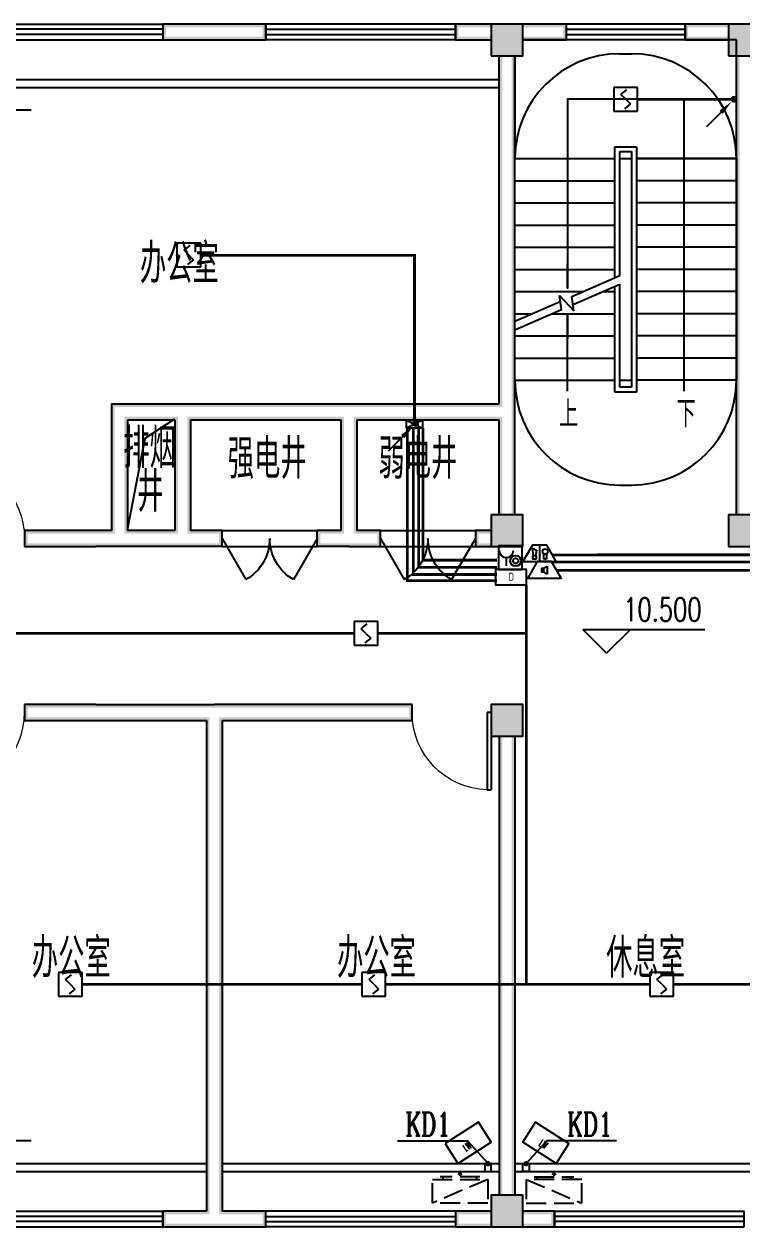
# Model space of a CAD drawing. Extents: x 6250600 to 6678662, y -692028 to -290561.
# Drawn here: x 6563897 to 6572973, y -542447 to -527247 of the extents above; entities that cross this region are included whole.
import ezdxf
from ezdxf.enums import TextEntityAlignment as Align

# ---------------------------------------------------------------- set-up
doc = ezdxf.new("R2010")
doc.units = 0
doc.header["$LTSCALE"] = 1000
doc.header["$MEASUREMENT"] = 0
doc.linetypes.add('DASH', pattern=[0.35, 0.25, -0.1])
doc.layers.get('0').update_dxf_attribs({"linetype": 'CONTINUOUS'})
for name, color, linetype in [('EQUIP-消防', 3, 'CONTINUOUS'), ('LWIRE', 4, 'CONTINUOUS'), ('PUB_HATCH', 8, 'CONTINUOUS'), ('WIRE-消防', 5, 'CONTINUOUS'), ('WIRE-照明', 1, 'CONTINUOUS'), ('建筑底图', 251, 'CONTINUOUS')]:
    doc.layers.add(name, color=color, linetype=linetype)
doc.styles.add('_TCH_DIM', font='SIMPLEX', dxfattribs={"bigfont": 'GBCBIG'})
doc.styles.add('_TCH_LABEL', font='COMPLEX', dxfattribs={"bigfont": 'GBCBIG'})
doc.styles.add('DIM_FONT', font='SIMPLEX', dxfattribs={"width": 0.7, "bigfont": 'GBCBIG'})
doc.styles.add('schuco', font='sceie.shx', dxfattribs={"width": 0.7, "bigfont": 'sceic.shx'})
doc.styles.get("Standard").update_dxf_attribs({"font": 'GBENOR', "bigfont": 'GBCBIG'})
doc.styles.add('TG_LINETYPE', font='SIMPLEX', dxfattribs={"width": 0.8, "height": 3, "bigfont": 'HZTXT'})
doc.linetypes.add('TG_C', pattern='A,2,-0.4,["C",TG_LINETYPE,S=0.1,R=0,X=-0.27,Y=-0.15],0', length=2.4)
doc.linetypes.add('TG_F', pattern='A,2,-0.4,["F",TG_LINETYPE,S=0.1,R=0,X=-0.28,Y=-0.15],0', length=2.4)

# ---------------------------------------------------------------- blocks, each defined once
blk = doc.blocks.new('$Equip$00002649')
for p, q in [((-0.5, 0.5), (-0.5, -0.5)), ((0.5, 0.5), (-0.5, 0.5)), ((-0.2, 0.2), (0.05, 0.4)), ((0, 0), (-0.2, 0.2)), ((0, 0), (0.2, -0.2)), ((0.5, -0.5), (0.5, 0.5)), ((-0.5, -0.5), (0.5, -0.5)), ((0.2, -0.2), (-0.05, -0.4))]:
    blk.add_line(p, q)
at = {"const_width": 0.04}
blk.add_lwpolyline([(-0.5, 0.5), (0.5, 0.5), (0.5, -0.5), (-0.5, -0.5), (-0.5, 0.5), (0.5, 0.5)], dxfattribs=at)
for p in [(-0.5, 0), (0, 0.5), (0.5, 0), (0, -0.5)]:
    blk.add_point(p)
at = {"color": 7, "flags": 1}
for tag, height, p in [('A', 0.00002, (0, 0)), ('B', 0.4, (0.762, -0.208))]:
    blk.add_attdef(tag, text='', height=height, dxfattribs=at).set_placement(p, align=Align.MIDDLE_CENTER)
blk = doc.blocks.new('$equip$00002655')
for p, q in [((-0.5, 1), (-0.5, 0)), ((0.5, 1), (-0.5, 1)), ((0.5, 0), (0.5, 1)), ((-0.5, 0), (0.5, 0)), ((-0.169, 0.5), (-0.169, 0.15))]:
    blk.add_line(p, q)
at = {"const_width": 0.0667}
blk.add_lwpolyline([(-0.5, 1), (0.5, 1), (0.5, 0), (-0.5, 0), (-0.5, 1), (0.5, 1)], dxfattribs=at)
for radius in [0.226, 0.113]:
    blk.add_circle((0.227, 0.36), radius)
blk.add_arc((-0.169, 0.8), 0.3, 180, 0)
for p in [(0, 1), (-0.5, 0.5), (0, 0), (0.5, 0.5)]:
    blk.add_point(p)
at = {"color": 7, "flags": 1}
for tag, height, p in [('A', 0.00002, (0, 0)), ('B', 0.4, (0.762, 0.292))]:
    blk.add_attdef(tag, text='', height=height, dxfattribs=at).set_placement(p, align=Align.MIDDLE_CENTER)
blk = doc.blocks.new('$equip$00002679')
for p, q in [((-0.3, 0.699), (-0.703, 0)), ((-0.264, 0.249), (-0.304, 0.569)), ((-0.304, 0.569), (-0.128, 0.489)), ((0.3, 0.699), (-0.3, 0.699)), ((0.3, 0.699), (-0.3, 0.699)), ((0, 0.699), (0, 0)), ((0.703, 0), (0.3, 0.699)), ((-0.703, 0), (0.703, 0)), ((-0.304, 0.249), (-0.304, 0.113)), ((-0.128, 0.249), (-0.304, 0.249)), ((-0.304, 0.113), (-0.128, 0.113)), ((-0.128, 0.489), (-0.168, 0.249)), ((-0.128, 0.113), (-0.128, 0.249)), ((0.174, 0.11), (0.174, 0.338)), ((0.294, 0.11), (0.174, 0.11)), ((0.294, 0.338), (0.294, 0.11))]:
    blk.add_line(p, q)
at = {"const_width": 0.0667}
for points in [[(-0.299, 0.699), (0.301, 0.699), (0.703, 0), (-0.702, 0), (-0.299, 0.699), (0.301, 0.699)], [(-0.3, 0.699), (0.3, 0.699), (0.703, 0), (-0.703, 0), (-0.3, 0.699), (0.3, 0.699)]]:
    blk.add_lwpolyline(points, dxfattribs=at)
blk.add_circle((0.234, 0.43), 0.111)
for p in [(0, 0.699), (-0.501, 0.349), (0, 0), (0.502, 0.349)]:
    blk.add_point(p)
at = {"color": 7, "flags": 1}
for tag, height, p in [('A', 0.00002, (0, 0)), ('B', 0.4, (0.961, 0.299))]:
    blk.add_attdef(tag, text='', height=height, dxfattribs=at).set_placement(p, align=Align.MIDDLE_CENTER)
blk = doc.blocks.new('$equip$00002677')
for p, q in [((-0.3, 0.699), (-0.703, 0)), ((0.3, 0.699), (-0.3, 0.699)), ((0.703, 0), (0.3, 0.699)), ((-0.703, 0), (0.703, 0)), ((-0.117, 0.421), (-0.117, 0.26)), ((-0.117, 0.421), (-0.036, 0.421)), ((-0.036, 0.26), (-0.117, 0.26)), ((-0.036, 0.421), (0.118, 0.503)), ((-0.036, 0.421), (-0.036, 0.26)), ((0.118, 0.173), (-0.036, 0.26)), ((0.118, 0.503), (0.118, 0.173))]:
    blk.add_line(p, q)
at = {"const_width": 0.0667}
blk.add_lwpolyline([(-0.3, 0.699), (0.3, 0.699), (0.703, 0), (-0.703, 0), (-0.3, 0.699), (0.3, 0.699)], dxfattribs=at)
blk.add_lwpolyline([(-0.3, 0.699), (0.3, 0.699), (0.703, 0), (-0.703, 0), (-0.3, 0.699), (0.3, 0.699)], dxfattribs=at)
for p in [(0, 0.699), (-0.501, 0.349), (0, 0), (0.502, 0.349)]:
    blk.add_point(p)
at = {"color": 7, "flags": 1}
for tag, height, p in [('A', 0.00002, (0, 0)), ('B', 0.4, (0.961, 0.299))]:
    blk.add_attdef(tag, text='', height=height, dxfattribs=at).set_placement(p, align=Align.MIDDLE_CENTER)
blk = doc.blocks.new('$equip$00002778')
for p, q in [((0.65, 0.65), (-0.65, 0.65)), ((-0.65, 0.65), (-0.65, 0)), ((0.65, 0), (0.65, 0.65)), ((-0.65, 0), (0.65, 0))]:
    blk.add_line(p, q)
at = {"const_width": 0.0667}
blk.add_lwpolyline([(-0.65, 0.65), (-0.65, 0), (0.65, 0), (0.65, 0.65), (-0.65, 0.65), (-0.65, 0)], dxfattribs=at)
for p in [(0, 0.65), (-0.65, 0.325), (0, 0), (0.65, 0.325)]:
    blk.add_point(p)
at = {"color": 7}
blk.add_attdef('$TEXT$', text='', height=0.34, dxfattribs=at).set_placement((0.006, 0.343), align=Align.MIDDLE_CENTER)
at = {"color": 7, "flags": 1}
for tag, height, p in [('A', 0.00002, (0, 0)), ('B', 0.4, (0.905, 0.246))]:
    blk.add_attdef(tag, text='', height=height, dxfattribs=at).set_placement(p, align=Align.MIDDLE_CENTER)
blk = doc.blocks.new('$TelecSys$00000081')
for p, q in [((0.104, 0.104), (0.104, 0.104)), ((-0.104, -0.104), (-0.104, -0.104)), ((-1.15, -1.15), (-0.55, -0.55))]:
    blk.add_line(p, q)
at = {"const_width": 0.142}
blk.add_lwpolyline([(0.071, 0, 1), (-0.071, 0, 1)], format="xyb", close=True, dxfattribs=at)
blk.add_solid([(-0.62, -0.48), (-0.48, -0.62), (-0.1, -0.1)])
at = {"width": 0.8, "flags": 9}
blk.add_attdef('A', (0, 0), '', height=0.00002, rotation=180, dxfattribs=at)
blk = doc.blocks.new('A$C2E081725')
at = {"linetype": 'DASH'}
for p, q in [((700, 94), (0, 394)), ((600, 64), (100, 64)), ((138, 94), (138, 64)), ((350, 8), (327, 39)), ((350, 49), (350, 0)), ((350, 8), (373, 39)), ((563, 94), (563, 64))]:
    blk.add_line(p, q, dxfattribs=at)
blk.add_lwpolyline([(0, 394), (0, 94), (700, 94), (700, 394)], close=True, dxfattribs=at)
blk = doc.blocks.new('$DorLib2D$00000001')
for p, q in [((0.45, 0.975), (0.5, 0.975)), ((0.45, 0), (0.45, 0.975)), ((0.5, 0), (0.5, 0.975)), ((0.5, 0), (0.45, 0))]:
    blk.add_line(p, q)
at = {"lineweight": 13}
blk.add_arc((0.475, 0), 0.975, 91.4693, 180, dxfattribs=at)
blk = doc.blocks.new('_FZH')
blk.add_lwpolyline([(-0.5, -0.5), (0.5, -0.5), (0.5, 0.5), (-0.5, 0.5)], close=True)
at = {"layer": 'PUB_HATCH'}
blk.add_solid([(-0.5, -0.5), (0.5, -0.5), (-0.5, 0.5), (0.5, 0.5)], dxfattribs=at)
blk = doc.blocks.new('$WINLIB2D$00000001')
at = {"color": 0}
for points in [[(-0.5, 0.5), (-0.5, -0.5)], [(-0.5, 0.5), (0.5, 0.5)], [(0.5, -0.5), (0.5, 0.5)], [(0.5, 0.1667), (-0.5, 0.1667)], [(0.5, -0.1667), (-0.5, -0.1667)], [(-0.5, -0.5), (0.5, -0.5)]]:
    blk.add_lwpolyline(points, dxfattribs=at)
blk = doc.blocks.new('$TCHSYS$WIN2D')
for p, q in [((-0.5, 0.5), (0.5, 0.5)), ((-0.5, 0.5), (-0.5, -0.5)), ((0.5, 0.5), (0.5, -0.5)), ((0.5, 0.167), (-0.5, 0.167)), ((0.5, -0.167), (-0.5, -0.167)), ((-0.5, -0.5), (0.5, -0.5))]:
    blk.add_line(p, q)
blk = doc.blocks.new('$DorLib2D$00000231')
at = {"color": 0}
for p, q in [((-0.5, 0), (-0.25, 0.433)), ((0.5, 0), (0.25, 0.433))]:
    blk.add_line(p, q, dxfattribs=at)
for centre, start, end in [((-0.5, 0), 0, 60), ((0.5, 0), 120, 180)]:
    blk.add_arc(centre, 0.5, start, end, dxfattribs=at)

msp = doc.modelspace()

# ---------------------------------------------------------------- hatches: boundary and pattern name
at = {"layer": '建筑底图'}
for points in [[(6566952.9, -527246.7), (6565652.6, -527246.7), (6565692.6, -527286.7), (6566912.9, -527286.7)], [(6565652.6, -527246.7), (6565652.6, -527446.7), (6565692.6, -527406.7), (6565692.6, -527286.7)], [(6566952.9, -527446.7), (6566952.9, -527246.7), (6566912.9, -527286.7), (6566912.9, -527406.7)], [(6569802.6, -527286.7), (6569802.6, -527246.7), (6569352.9, -527246.7), (6569392.9, -527286.7)], [(6569352.9, -527246.7), (6569352.9, -527446.7), (6569392.9, -527406.7), (6569392.9, -527286.7)], [(6570202.6, -527246.7), (6569802.6, -527246.7), (6569842.6, -527286.7), (6570162.6, -527286.7)], [(6569802.6, -527246.7), (6569802.6, -527646.7), (6569842.6, -527606.7), (6569842.6, -527286.7)], [(6570202.6, -527646.7), (6570202.6, -527246.7), (6570162.6, -527286.7), (6570162.6, -527606.7)], [(6570202.6, -527246.7), (6570202.6, -527286.7), (6570712.6, -527286.7), (6570752.6, -527246.7)], [(6570752.6, -527446.7), (6570752.6, -527246.7), (6570712.6, -527286.7), (6570712.6, -527406.7)], [(6572802.6, -527286.7), (6572802.6, -527246.7), (6572252.6, -527246.7), (6572292.6, -527286.7)], [(6572252.6, -527246.7), (6572252.6, -527446.7), (6572292.6, -527406.7), (6572292.6, -527286.7)], [(6573202.6, -527246.7), (6572802.6, -527246.7), (6572842.6, -527286.7), (6573162.6, -527286.7)], [(6572802.6, -527246.7), (6572802.6, -527646.7), (6572842.6, -527606.7), (6572842.6, -527286.7)], [(6565652.6, -527446.7), (6566952.9, -527446.7), (6566912.9, -527406.7), (6565692.6, -527406.7)], [(6569802.6, -527446.7), (6569802.6, -527406.7), (6569392.9, -527406.7), (6569352.9, -527446.7)], [(6570202.6, -527406.7), (6570202.6, -527446.7), (6570752.6, -527446.7), (6570712.6, -527406.7)], [(6572802.6, -527446.7), (6572802.6, -527406.7), (6572292.6, -527406.7), (6572252.6, -527446.7)], [(6569802.6, -527646.7), (6570202.6, -527646.7), (6570162.6, -527606.7), (6569842.6, -527606.7)], [(6569942.6, -527646.7), (6569902.6, -527646.7), (6569902.6, -532046.7), (6569942.6, -532086.7)], [(6570102.6, -527646.7), (6570062.6, -527646.7), (6570062.6, -532146.7), (6570102.6, -532146.7)], [(6572802.6, -527646.7), (6573202.6, -527646.7), (6573162.6, -527606.7), (6572842.6, -527606.7)], [(6572942.6, -527646.7), (6572902.6, -527646.7), (6572902.6, -531046.7), (6572942.6, -531046.7)], [(6572902.6, -533446.7), (6572942.6, -533446.7), (6572942.6, -531046.7), (6572902.6, -531046.7)], [(6565002.6, -532046.7), (6565002.6, -533646.7), (6565042.6, -533686.7), (6565042.6, -532086.7)], [(6565002.6, -532046.7), (6565902.6, -532046.7), (6565902.6, -532086.7), (6565042.6, -532086.7)], [(6565902.6, -532046.7), (6568002.6, -532046.7), (6568002.6, -532086.7), (6565902.6, -532086.7)], [(6568002.6, -532046.7), (6569902.6, -532046.7), (6569942.6, -532086.7), (6568002.6, -532086.7)], [(6570062.6, -533446.7), (6570102.6, -533446.7), (6570102.6, -532146.7), (6570062.6, -532146.7)], [(6565202.6, -532246.7), (6565202.6, -533646.7), (6565162.6, -533686.7), (6565162.6, -532206.7)], [(6565202.6, -532246.7), (6565802.6, -532246.7), (6565842.6, -532206.7), (6565162.6, -532206.7)], [(6565802.6, -532246.7), (6565802.6, -533646.7), (6565842.6, -533686.7), (6565842.6, -532206.7)], [(6566002.6, -532246.7), (6567902.6, -532246.7), (6567942.6, -532206.7), (6565962.6, -532206.7)], [(6566002.6, -532246.7), (6566002.6, -533646.7), (6565962.6, -533686.7), (6565962.6, -532206.7)], [(6567902.6, -532246.7), (6567902.6, -533646.7), (6567942.6, -533686.7), (6567942.6, -532206.7)], [(6568102.6, -532246.7), (6569902.6, -532246.7), (6569942.6, -532206.7), (6568062.6, -532206.7)], [(6568102.6, -532246.7), (6568102.6, -533646.7), (6568062.6, -533686.7), (6568062.6, -532206.7)], [(6569902.6, -533446.7), (6569942.6, -533446.7), (6569942.6, -532206.7), (6569902.6, -532246.7)], [(6570202.6, -533446.7), (6569802.6, -533446.7), (6569842.6, -533486.7), (6570162.6, -533486.7)], [(6569802.6, -533446.7), (6569802.6, -533846.7), (6569842.6, -533806.7), (6569842.6, -533486.7)], [(6570202.6, -533846.7), (6570202.6, -533446.7), (6570162.6, -533486.7), (6570162.6, -533806.7)], [(6573202.6, -533446.7), (6572802.6, -533446.7), (6572842.6, -533486.7), (6573162.6, -533486.7)], [(6572802.6, -533446.7), (6572802.6, -533846.7), (6572842.6, -533806.7), (6572842.6, -533486.7)], [(6564802.6, -533646.7), (6563902.6, -533646.7), (6563942.6, -533686.7), (6564802.6, -533686.7)], [(6563902.6, -533646.7), (6563902.6, -533846.7), (6563942.6, -533806.7), (6563942.6, -533686.7)], [(6565002.6, -533646.7), (6564802.6, -533646.7), (6564802.6, -533686.7), (6565042.6, -533686.7)], [(6565802.6, -533646.7), (6565202.6, -533646.7), (6565162.6, -533686.7), (6565842.6, -533686.7)], [(6566402.7, -533646.7), (6566002.6, -533646.7), (6565962.6, -533686.7), (6566402.7, -533686.7)], [(6566402.7, -533846.7), (6566402.7, -533646.7), (6566362.7, -533646.7), (6566362.7, -533846.7)], [(6567902.6, -533646.7), (6567602.7, -533646.7), (6567602.7, -533686.7), (6567942.6, -533686.7)], [(6567602.7, -533846.7), (6567602.7, -533646.7), (6567642.7, -533646.7), (6567642.7, -533846.7)], [(6568402.7, -533646.7), (6568102.6, -533646.7), (6568062.6, -533686.7), (6568362.7, -533686.7)], [(6568402.7, -533846.7), (6568402.7, -533646.7), (6568362.7, -533686.7), (6568362.7, -533806.7)], [(6569802.6, -533686.7), (6569802.6, -533646.7), (6569602.7, -533646.7), (6569642.7, -533686.7)], [(6569602.7, -533646.7), (6569602.7, -533846.7), (6569642.7, -533806.7), (6569642.7, -533686.7)], [(6563902.6, -533846.7), (6564802.6, -533846.7), (6564802.6, -533806.7), (6563942.6, -533806.7)], [(6565102.6, -533846.7), (6564802.6, -533846.7), (6564802.6, -533806.7), (6565102.6, -533806.7)], [(6565902.6, -533846.7), (6565102.6, -533846.7), (6565102.6, -533806.7), (6565902.6, -533806.7)], [(6566402.7, -533846.7), (6565902.6, -533846.7), (6565902.6, -533806.7), (6566402.7, -533806.7)], [(6568002.6, -533846.7), (6567602.7, -533846.7), (6567602.7, -533806.7), (6568002.6, -533806.7)], [(6568002.6, -533846.7), (6568402.7, -533846.7), (6568362.7, -533806.7), (6568002.6, -533806.7)], [(6569802.6, -533846.7), (6569802.6, -533806.7), (6569642.7, -533806.7), (6569602.7, -533846.7)], [(6569802.6, -533846.7), (6570202.6, -533846.7), (6570162.6, -533806.7), (6569842.6, -533806.7)], [(6572802.6, -533846.7), (6573202.6, -533846.7), (6573162.6, -533806.7), (6572842.6, -533806.7)], [(6564802.6, -535846.7), (6563902.6, -535846.7), (6563942.6, -535886.7), (6564802.6, -535886.7)], [(6563902.6, -535846.7), (6563902.6, -536046.7), (6563942.6, -536006.7), (6563942.6, -535886.7)], [(6564802.6, -535846.7), (6566302.6, -535846.7), (6566302.6, -535886.7), (6564802.6, -535886.7)], [(6568802.6, -535846.7), (6566302.6, -535846.7), (6566302.6, -535886.7), (6568762.6, -535886.7)], [(6568802.6, -536046.7), (6568802.6, -535846.7), (6568762.6, -535886.7), (6568762.6, -536006.7)], [(6570202.6, -535846.7), (6569802.6, -535846.7), (6569842.6, -535886.7), (6570162.6, -535886.7)], [(6569802.6, -535846.7), (6569802.6, -536246.7), (6569842.6, -536206.7), (6569842.6, -535886.7)], [(6570202.6, -536246.7), (6570202.6, -535846.7), (6570162.6, -535886.7), (6570162.6, -536206.7)], [(6563902.6, -536046.7), (6564802.6, -536046.7), (6564802.6, -536006.7), (6563942.6, -536006.7)], [(6564802.6, -536046.7), (6566202.6, -536046.7), (6566242.6, -536006.7), (6564802.6, -536006.7)], [(6566202.6, -536046.7), (6566202.6, -542246.7), (6566242.6, -542286.7), (6566242.6, -536006.7)], [(6566402.6, -536046.7), (6568802.6, -536046.7), (6568762.6, -536006.7), (6566362.6, -536006.7)], [(6566402.6, -536046.7), (6566402.6, -542246.7), (6566362.6, -542286.7), (6566362.6, -536006.7)], [(6569802.6, -536246.7), (6570202.6, -536246.7), (6570162.6, -536206.7), (6569842.6, -536206.7)], [(6569902.6, -542046.7), (6569942.6, -542046.7), (6569942.6, -536246.7), (6569902.6, -536246.7)], [(6570062.6, -542046.7), (6570102.6, -542046.7), (6570102.6, -536246.7), (6570062.6, -536246.7)], [(6570202.6, -542046.7), (6569802.6, -542046.7), (6569842.6, -542086.7), (6570162.6, -542086.7)], [(6569802.6, -542046.7), (6569802.6, -542446.7), (6569842.6, -542406.7), (6569842.6, -542086.7)], [(6570202.6, -542446.7), (6570202.6, -542046.7), (6570162.6, -542086.7), (6570162.6, -542406.7)], [(6566202.6, -542246.7), (6565652.6, -542246.7), (6565692.6, -542286.7), (6566242.6, -542286.7)], [(6565652.6, -542246.7), (6565652.6, -542446.7), (6565692.6, -542406.7), (6565692.6, -542286.7)], [(6566952.6, -542246.7), (6566402.6, -542246.7), (6566362.6, -542286.7), (6566912.6, -542286.7)], [(6566952.6, -542446.7), (6566952.6, -542246.7), (6566912.6, -542286.7), (6566912.6, -542406.7)], [(6569802.6, -542286.7), (6569802.6, -542246.7), (6569352.6, -542246.7), (6569392.6, -542286.7)], [(6569352.6, -542246.7), (6569352.6, -542446.7), (6569392.6, -542406.7), (6569392.6, -542286.7)], [(6570202.6, -542246.7), (6570202.6, -542286.7), (6570562.6, -542286.7), (6570602.6, -542246.7)], [(6570602.6, -542446.7), (6570602.6, -542246.7), (6570562.6, -542286.7), (6570562.6, -542406.7)], [(6565652.6, -542446.7), (6566302.6, -542446.7), (6566302.6, -542406.7), (6565692.6, -542406.7)], [(6566302.6, -542446.7), (6566952.6, -542446.7), (6566912.6, -542406.7), (6566302.6, -542406.7)], [(6569802.6, -542446.7), (6569802.6, -542406.7), (6569392.6, -542406.7), (6569352.6, -542446.7)], [(6569802.6, -542446.7), (6570202.6, -542446.7), (6570162.6, -542406.7), (6569842.6, -542406.7)], [(6570202.6, -542406.7), (6570202.6, -542446.7), (6570602.6, -542446.7), (6570562.6, -542406.7)]]:
    msp.add_hatch(color=256, dxfattribs=at).paths.add_polyline_path(points)

# ---------------------------------------------------------------- linework, layer by layer
at = {"color": 2}
for p, q in [((6568733.5, -532251.7), (6568933.5, -532351.7)), ((6568933.5, -532251.7), (6568733.5, -532351.7))]:
    msp.add_line(p, q, dxfattribs=at)
msp.add_lwpolyline([(6568733.5, -532351.7), (6568733.5, -532251.7), (6568933.5, -532251.7), (6568933.5, -532351.7)], close=True, dxfattribs=at)
at = {"layer": 'WIRE-消防', "color": 5, "linetype": 'Continuous', "const_width": 35}
for points in [[(6572902.6, -528196.7), (6571652.6, -528196.7)], [(6568833.5, -532251.7), (6568833.5, -530169.2), (6566130.1, -530169.2)], [(6569873.8, -534020.9), (6568941.5, -534021.2), (6568941.5, -532351.7)], [(6570628.5, -534150.2), (6581397.4, -534150.2)], [(6570247.2, -539380.8), (6570247.2, -534333.9)], [(6562605.2, -535786.8), (6562773.7, -535786.8), (6562773.7, -534946.9), (6568069.5, -534946.9)], [(6568369.5, -534946.9), (6570247.2, -534946.9)], [(6568167.9, -539380.8), (6564630.5, -539380.8)], [(6571808.5, -539380.8), (6568467.9, -539380.8)], [(6575326.2, -539380.8), (6572108.5, -539380.8)]]:
    msp.add_lwpolyline(points, dxfattribs=at)
at = {"layer": 'WIRE-消防', "color": 3, "linetype": 'TG_F', "const_width": 35}
for points in [[(6569873.8, -534202), (6568817.3, -534202), (6568817.3, -532351.7)], [(6570589.3, -534043.2), (6581397.4, -534043.2)]]:
    msp.add_lwpolyline(points, dxfattribs=at)
at = {"layer": 'WIRE-照明', "color": 4, "linetype": 'TG_C', "const_width": 35}
msp.add_lwpolyline([(6568743.4, -532351.7), (6568743.4, -534281.1), (6569873.8, -534281.1)], dxfattribs=at)
at = {"layer": 'WIRE-照明', "color": 1, "linetype": 'DASH', "const_width": 35}
for points in [[(6569873.8, -534111.6), (6568884.4, -534111.9), (6568884.4, -532351.7)], [(6570576.6, -533954.6), (6581397.4, -533951.1)]]:
    msp.add_lwpolyline(points, dxfattribs=at)
at = {"layer": '建筑底图'}
for p, q in [((6566952.9, -527246.7), (6565652.6, -527246.7)), ((6565652.6, -527246.7), (6565652.6, -527446.7)), ((6566952.9, -527446.7), (6566952.9, -527246.7)), ((6569802.6, -527246.7), (6569352.9, -527246.7)), ((6569352.9, -527246.7), (6569352.9, -527446.7)), ((6570752.6, -527246.7), (6570202.6, -527246.7)), ((6570752.6, -527446.7), (6570752.6, -527246.7)), ((6572802.6, -527246.7), (6572252.6, -527246.7)), ((6572252.6, -527246.7), (6572252.6, -527446.7)), ((6565652.6, -527446.7), (6566952.9, -527446.7)), ((6569352.9, -527446.7), (6569802.6, -527446.7)), ((6572902.6, -527446.7), (6570202.6, -527446.7)), ((6570202.6, -527446.7), (6570752.6, -527446.7)), ((6572802.6, -527446.7), (6570202.6, -527446.7)), ((6572252.6, -527446.7), (6572802.6, -527446.7)), ((6572902.6, -528846.7), (6572902.6, -527446.7)), ((6569902.6, -532046.7), (6569902.6, -527646.7)), ((6570102.6, -527646.7), (6570102.6, -528846.7)), ((6570102.6, -532146.7), (6570102.6, -527646.7)), ((6570102.6, -527646.7), (6570102.6, -528946.7)), ((6571427.6, -527621.7), (6571577.6, -527621.7)), ((6572902.6, -531046.7), (6572902.6, -527646.7)), ((6572902.6, -528946.7), (6572902.6, -527646.7)), ((6562702.6, -527946.7), (6569902.6, -527946.7)), ((6562702.6, -527946.7), (6569902.6, -527946.7)), ((6562702.6, -528046.7), (6569902.6, -528046.7)), ((6562702.6, -528046.7), (6569902.6, -528046.7)), ((6571367.6, -530450.9), (6571367.6, -528796.7)), ((6571367.6, -528796.7), (6571637.6, -528796.7)), ((6571637.6, -528796.7), (6571637.6, -531896.7)), ((6570102.6, -530999.6), (6570102.6, -528946.7)), ((6570102.6, -528946.7), (6571367.6, -528946.7)), ((6570102.6, -528946.7), (6571367.6, -528946.7)), ((6571427.6, -530424.9), (6571427.6, -528856.7)), ((6571427.6, -528856.7), (6571577.6, -528856.7)), ((6571427.6, -530424.9), (6571427.6, -528946.7)), ((6571427.6, -528946.7), (6571577.6, -528946.7)), ((6571577.6, -528856.7), (6571577.6, -531836.7)), ((6571577.6, -528946.7), (6571577.6, -531746.7)), ((6572902.6, -528946.7), (6571637.6, -528946.7)), ((6571637.6, -528946.7), (6572902.6, -528946.7)), ((6572902.6, -528946.7), (6572902.6, -531746.7)), ((6570102.6, -529226.7), (6571367.6, -529226.7)), ((6572902.6, -529226.7), (6571637.6, -529226.7)), ((6570102.6, -529506.7), (6571367.6, -529506.7)), ((6572902.6, -529506.7), (6571637.6, -529506.7)), ((6570102.6, -529786.7), (6571367.6, -529786.7)), ((6572902.6, -529786.7), (6571637.6, -529786.7)), ((6570102.6, -530066.7), (6571367.6, -530066.7)), ((6572902.6, -530066.7), (6571637.6, -530066.7)), ((6570102.6, -530346.7), (6571367.6, -530346.7)), ((6570102.6, -531186.7), (6570102.6, -530464.2)), ((6570821.6, -530687.7), (6571427.6, -530424.9)), ((6572902.6, -530346.7), (6571637.6, -530346.7)), ((6570102.6, -530626.7), (6570962.2, -530626.7)), ((6570836.8, -530790.1), (6571427.6, -530533.9)), ((6571213.5, -530626.7), (6571367.6, -530626.7)), ((6571367.6, -531896.7), (6571367.6, -530559.9)), ((6571427.6, -531746.7), (6571427.6, -530533.9)), ((6571427.6, -531836.7), (6571427.6, -530533.9)), ((6572902.6, -530626.7), (6571637.6, -530626.7)), ((6570102.6, -530999.6), (6570675.1, -530751.3)), ((6570690.3, -530853.7), (6570664.1, -530677.2)), ((6570664.1, -530677.2), (6570849, -530872.5)), ((6570849, -530872.5), (6570821.6, -530687.7)), ((6570102.6, -531108.6), (6570690.3, -530853.7)), ((6570102.6, -530906.7), (6570316.7, -530906.7)), ((6570568, -530906.7), (6571367.6, -530906.7)), ((6572902.6, -530906.7), (6571637.6, -530906.7)), ((6572902.6, -533446.7), (6572902.6, -531046.7)), ((6570102.6, -531746.7), (6570102.6, -531108.6)), ((6570102.6, -531186.7), (6571367.6, -531186.7)), ((6572902.6, -531186.7), (6571637.6, -531186.7)), ((6570102.6, -531466.7), (6571367.6, -531466.7)), ((6572902.6, -531466.7), (6571637.6, -531466.7)), ((6570102.6, -531746.7), (6571367.6, -531746.7)), ((6571427.6, -531746.7), (6571577.6, -531746.7)), ((6571577.6, -531836.7), (6571427.6, -531836.7)), ((6572902.6, -531746.7), (6571637.6, -531746.7)), ((6571637.6, -531896.7), (6571367.6, -531896.7)), ((6565002.6, -532046.7), (6565002.6, -533646.7)), ((6565002.6, -532046.7), (6565902.6, -532046.7)), ((6565902.6, -532046.7), (6568002.6, -532046.7)), ((6568002.6, -532046.7), (6569902.6, -532046.7)), ((6570102.6, -533446.7), (6570102.6, -532146.7)), ((6565202.6, -532246.7), (6565202.6, -533646.7)), ((6565202.6, -532246.7), (6565802.6, -532246.7)), ((6565802.6, -532246.7), (6565802.6, -533646.7)), ((6566002.6, -532246.7), (6567902.6, -532246.7)), ((6566002.6, -532246.7), (6566002.6, -533646.7)), ((6567902.6, -532246.7), (6567902.6, -533646.7)), ((6568102.6, -532246.7), (6569902.6, -532246.7)), ((6568102.6, -532246.7), (6568102.6, -533646.7)), ((6569902.6, -533446.7), (6569902.6, -532246.7)), ((6571427.6, -533071.7), (6571577.6, -533071.7)), ((6564802.6, -533646.7), (6563902.6, -533646.7)), ((6563902.6, -533646.7), (6563902.6, -533846.7)), ((6565002.6, -533646.7), (6564802.6, -533646.7)), ((6565802.6, -533646.7), (6565202.6, -533646.7)), ((6566402.7, -533646.7), (6566002.6, -533646.7)), ((6566402.7, -533646.7), (6567602.7, -533646.7)), ((6566402.7, -533846.7), (6566402.7, -533646.7)), ((6567902.6, -533646.7), (6567602.7, -533646.7)), ((6567602.7, -533846.7), (6567602.7, -533646.7)), ((6568402.7, -533646.7), (6568102.6, -533646.7)), ((6568402.7, -533646.7), (6569602.7, -533646.7)), ((6568402.7, -533846.7), (6568402.7, -533646.7)), ((6569802.6, -533646.7), (6569602.7, -533646.7)), ((6569602.7, -533646.7), (6569602.7, -533846.7)), ((6563902.6, -533846.7), (6564802.6, -533846.7)), ((6565102.6, -533846.7), (6564802.6, -533846.7)), ((6565902.6, -533846.7), (6565102.6, -533846.7)), ((6566402.7, -533846.7), (6565902.6, -533846.7)), ((6566402.7, -533846.7), (6567602.7, -533846.7)), ((6568002.6, -533846.7), (6567602.7, -533846.7)), ((6568002.6, -533846.7), (6568402.7, -533846.7)), ((6568402.7, -533846.7), (6569602.7, -533846.7)), ((6569602.7, -533846.7), (6569802.6, -533846.7)), ((6571262, -535198), (6570962, -534898)), ((6570962, -534898), (6572502.2, -534898)), ((6571262, -535198), (6571562, -534898)), ((6564802.6, -535846.7), (6563902.6, -535846.7)), ((6563902.6, -535846.7), (6563902.6, -536046.7)), ((6564802.6, -535846.7), (6566302.6, -535846.7)), ((6568802.6, -535846.7), (6566302.6, -535846.7)), ((6568802.6, -536046.7), (6568802.6, -535846.7)), ((6563902.6, -536046.7), (6564802.6, -536046.7)), ((6564802.6, -536046.7), (6566202.6, -536046.7)), ((6566202.6, -536046.7), (6566202.6, -542246.7)), ((6566402.6, -536046.7), (6568802.6, -536046.7)), ((6566402.6, -536046.7), (6566402.6, -542246.7)), ((6569902.6, -536246.7), (6569902.6, -542046.7)), ((6570102.6, -536246.7), (6570102.6, -542046.7)), ((6562702.6, -541646.7), (6566202.6, -541646.7)), ((6566402.6, -541646.7), (6569902.6, -541646.7)), ((6570102.6, -541646.7), (6573502.6, -541646.7)), ((6562702.6, -541746.7), (6566202.6, -541746.7)), ((6566402.6, -541746.7), (6569902.6, -541746.7)), ((6570102.6, -541746.7), (6573502.6, -541746.7)), ((6566202.6, -542246.7), (6565652.6, -542246.7)), ((6565652.6, -542246.7), (6565652.6, -542446.7)), ((6566952.6, -542246.7), (6566402.6, -542246.7)), ((6566952.6, -542446.7), (6566952.6, -542246.7)), ((6569802.6, -542246.7), (6569352.6, -542246.7)), ((6569352.6, -542246.7), (6569352.6, -542446.7)), ((6570602.6, -542246.7), (6570202.6, -542246.7)), ((6570602.6, -542446.7), (6570602.6, -542246.7)), ((6565652.6, -542446.7), (6566302.6, -542446.7)), ((6566302.6, -542446.7), (6566952.6, -542446.7)), ((6569352.6, -542446.7), (6569802.6, -542446.7)), ((6570202.6, -542446.7), (6570602.6, -542446.7))]:
    msp.add_line(p, q, dxfattribs=at)
for points in [[(6563985.2, -528336.6), (6563104.2, -528336.6), (6562842.6, -528046.7)], [(6572240.1, -531886.7), (6572240.1, -528196.7), (6570765.1, -528196.7), (6570765.1, -530584.7), (6570765.1, -530284.7)], [(6570765.1, -531886.7), (6570765.1, -530924.9), (6570765.1, -531224.9)], [(6565202.6, -533637.1), (6565427.9, -532480.2), (6565802.6, -532237.1)], [(6563985.2, -541356.8), (6563104.2, -541356.8), (6562842.6, -541646.7)], [(6568619.9, -541356.8), (6569501, -541356.8), (6569762.6, -541646.7)], [(6571385.2, -541356.8), (6570504.2, -541356.8), (6570242.6, -541646.7)]]:
    msp.add_lwpolyline(points, dxfattribs=at)
for points in [[(6569219.8, -541394.3), (6569381.9, -541646.7), (6569802.6, -541376.5), (6569640.4, -541124.1)], [(6570785.4, -541394.3), (6570623.3, -541646.7), (6570202.6, -541376.5), (6570364.7, -541124.1)], [(6569722.6, -541746.7), (6569802.6, -541746.7), (6569802.6, -541646.7), (6569722.6, -541646.7)], [(6570282.6, -541746.7), (6570202.6, -541746.7), (6570202.6, -541646.7), (6570282.6, -541646.7)]]:
    msp.add_lwpolyline(points, close=True, dxfattribs=at)
for points in [[(6569749.2, -541631.9, 1), (6569776, -541661.6, 1)], [(6570256, -541631.9, 1), (6570229.2, -541661.6, 1)]]:
    msp.add_lwpolyline(points, format="xyb", close=True, dxfattribs=at)
for centre, start, end in [((6571427.6, -528946.7), 90, 180), ((6571577.6, -528946.7), 0, 90), ((6571427.6, -531746.7), 180, 270), ((6571577.6, -531746.7), 270, 360)]:
    msp.add_arc(centre, 1325, start, end, dxfattribs=at)

# ---------------------------------------------------------------- block references
at = {"layer": 'EQUIP-消防', "color": 1, "xscale": 300, "yscale": 300, "zscale": 300}
for name, p in [('$Equip$00002649', (6571502.6, -528196.7)), ('$Equip$00002649', (6565980.1, -530165.1)), ('$equip$00002679', (6570414.8, -534039.9)), ('$equip$00002655', (6570044.1, -534138.9)), ('$equip$00002677', (6570475.4, -534249.5)), ('$Equip$00002649', (6568219.5, -534946.9)), ('$Equip$00002649', (6564480.5, -539380.8)), ('$Equip$00002649', (6568317.9, -539380.8)), ('$Equip$00002649', (6571958.5, -539380.8))]:
    msp.add_blockref(name, p, dxfattribs=at)
msp.add_blockref('$equip$00002778', (6570052.2, -534333.9), dxfattribs=at).add_auto_attribs({'$TEXT$': 'D'})
at = {"layer": 'LWIRE', "color": 1, "xscale": 300, "yscale": 300, "zscale": 300}
for p in [(6572872.8, -528196.7), (6568848.7, -532294.1)]:
    msp.add_blockref('$TelecSys$00000081', p, dxfattribs=at)
at = {"layer": '建筑底图'}
for name, p, xscale, yscale, zscale, rotation in [('$WINLIB2D$00000001', (6564452.6, -527346.7), 2400, -199.9999928057659, 2400, 3.583199298957087e-08), ('$WINLIB2D$00000001', (6568152.9, -527346.7), -2400, -199.9999928057659, -2400, 3.583205732127226e-08), ('$TCHSYS$WIN2D', (6571502.6, -527346.7), -1500, -199.9999928057659, -1500, 3.583181751309894e-08), ('$DorLib2D$00000001', (6563402.6, -533746.7), -1000, 1000, -1000, 359.999999976127), ('$DorLib2D$00000231', (6569002.7, -533746.7), -1200, 1200, -1200, 180.0000000960293), ('$DorLib2D$00000001', (6563402.6, -535946.7), -1000, -1000, -1000, 359.9999999743868), ('$WINLIB2D$00000001', (6564452.6, -542346.7), -2400, -200.0000003811438, -2400, 180.0000000306717), ('$WINLIB2D$00000001', (6568152.6, -542346.7), 2400, -199.9999949552584, 2400, 180.0000000001875), ('$WINLIB2D$00000001', (6571802.6, -542346.7), -2400, -199.9999949552584, -2400, 180)]:
    msp.add_blockref(name, p, dxfattribs=dict(at, xscale=xscale, yscale=yscale, zscale=zscale, rotation=rotation))
for name, p, xscale, yscale, zscale in [('_FZH', (6570002.6, -527446.7), 400, 400, 400), ('_FZH', (6573002.6, -527446.7), 400, 400, 400), ('_FZH', (6570002.6, -533646.7), 400, 400, 400), ('_FZH', (6573002.6, -533646.7), 400, 400, 400), ('$DorLib2D$00000231', (6567002.7, -533746.7), 1200, -1200, 1200), ('$DorLib2D$00000001', (6569302.6, -535946.7), 1000, -1000, 1000), ('_FZH', (6570002.6, -536046.7), 400, 400, 400), ('_FZH', (6570002.6, -542246.7), 400, 400, 400)]:
    msp.add_blockref(name, p, dxfattribs=dict(at, xscale=xscale, yscale=yscale, zscale=zscale))
at = {"layer": '建筑底图', "xscale": -1, "rotation": 180}
msp.add_blockref('A$C2E081725', (6569058.6, -541751.2), dxfattribs=at)
at = {"layer": '建筑底图', "rotation": 180}
msp.add_blockref('A$C2E081725', (6570946.5, -541751.2), dxfattribs=at)

# ---------------------------------------------------------------- texts
at = {"layer": '建筑底图'}
for s, height, style, width, p in [('办公室', 500, 'schuco', 0.7, (6565361.8, -530523.1)), ('排烟', 500, 'schuco', 0.7, (6565151.5, -532856.9)), ('强电井', 500, 'schuco', 0.7, (6566471.4, -532990.6)), ('弱电井', 500, 'schuco', 0.7, (6568376.4, -532990.6)), ('井', 500, 'schuco', 0.7, (6565327.9, -533406.8)), ('10.500', 297.5, '_TCH_DIM', 0.705882, (6571472.2, -534793)), ('办公室', 500, 'schuco', 0.7, (6563994.7, -539298.4)), ('办公室', 500, 'schuco', 0.7, (6567853.7, -539298.4)), ('休息室', 500, 'schuco', 0.7, (6571256.2, -539298.4)), ('KD1', 297.5, '_TCH_LABEL', 0.705882, (6568715.2, -541296.8)), ('KD1', 297.5, '_TCH_LABEL', 0.705882, (6570759.9, -541296.8))]:
    msp.add_text(s, height=height, dxfattribs=dict(at, style=style, width=width)).set_placement(p)
at = {"layer": '建筑底图', "style": '_TCH_DIM'}
for s, p in [('上', (6570660.8, -532341.7)), ('下', (6572145.1, -532341.7))]:
    msp.add_text(s, height=337.6, dxfattribs=at).set_placement(p)
at = {"layer": '建筑底图', "style": 'DIM_FONT', "width": 0.494118}
for rotation, p in [(32.71669, (6569481.5, -541492.6)), (327.28331, (6570398.6, -541412.3))]:
    msp.add_text('LW', height=89.65, rotation=rotation, dxfattribs=at).set_placement(p)

doc.saveas('drawing.dxf')
